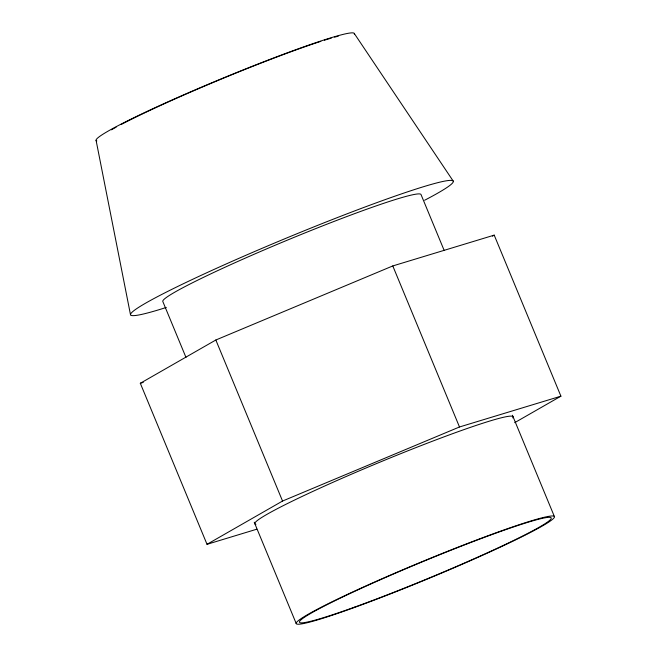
<?xml version="1.0" encoding="UTF-8"?>
<svg xmlns="http://www.w3.org/2000/svg" width="657" height="657" viewBox="0 0 657 657"><rect width="100%" height="100%" fill="white"/><g stroke="black" fill="none" stroke-linecap="round" stroke-linejoin="round"><path stroke-width="0.99" d="M256.756 529.213L207.021 544.316L140.311 383.277L215.833 340.006L392.787 265.937L494.212 235.14L560.914 396.179L514.71 422.656M492.43 236.159L494.212 235.14M207.021 544.316L282.543 501.045L459.489 426.976L560.914 396.179M140.311 383.277L143.242 382.39M354.337 33.564L453.322 181.25M444.157 250.407L421.006 194.521A139.736 9.017 -22.5 0 0 288.185 239.797A139.736 9.017 -22.5 0 0 162.821 301.506L185.972 357.4M512.435 415.24L554.418 516.599M392.787 265.937L459.489 426.976M215.833 340.006L282.543 501.045M254.243 522.225L296.233 623.592M96.086 140.384L130.505 314.777M166.32 307.443A174.672 11.276 -22.5 0 1 179.008 285.836A174.672 11.276 -22.5 0 1 396.048 195.77A174.672 11.276 -22.5 0 1 424.611 200.262M96.817 140.951A139.736 9.017 -22.5 0 1 220.465 79.177A139.736 9.017 -22.5 0 1 354.279 34.107M111.394 129.815A136.245 8.796 -22.5 0 1 116.141 127.179M121.06 124.559A136.245 8.796 -22.5 0 1 320.846 41.358M324.361 40.233A136.245 8.796 -22.5 0 1 331.268 38.131M334.61 37.162A136.245 8.796 -22.5 0 1 338.265 36.184M255.918 524.302A139.736 9.017 -22.5 0 1 380.304 462.002A139.736 9.017 -22.5 0 1 512.764 417.885M352.653 608.119A139.736 9.017 -22.5 0 0 554.122 517.732A139.736 9.017 -22.5 0 0 369.201 584.443A139.736 9.017 -22.5 0 0 352.653 608.119M354.476 607.167A136.245 8.796 -22.5 0 0 550.903 519.038A136.245 8.796 -22.5 0 0 370.605 584.081A136.245 8.796 -22.5 0 0 354.476 607.167"/></g></svg>
